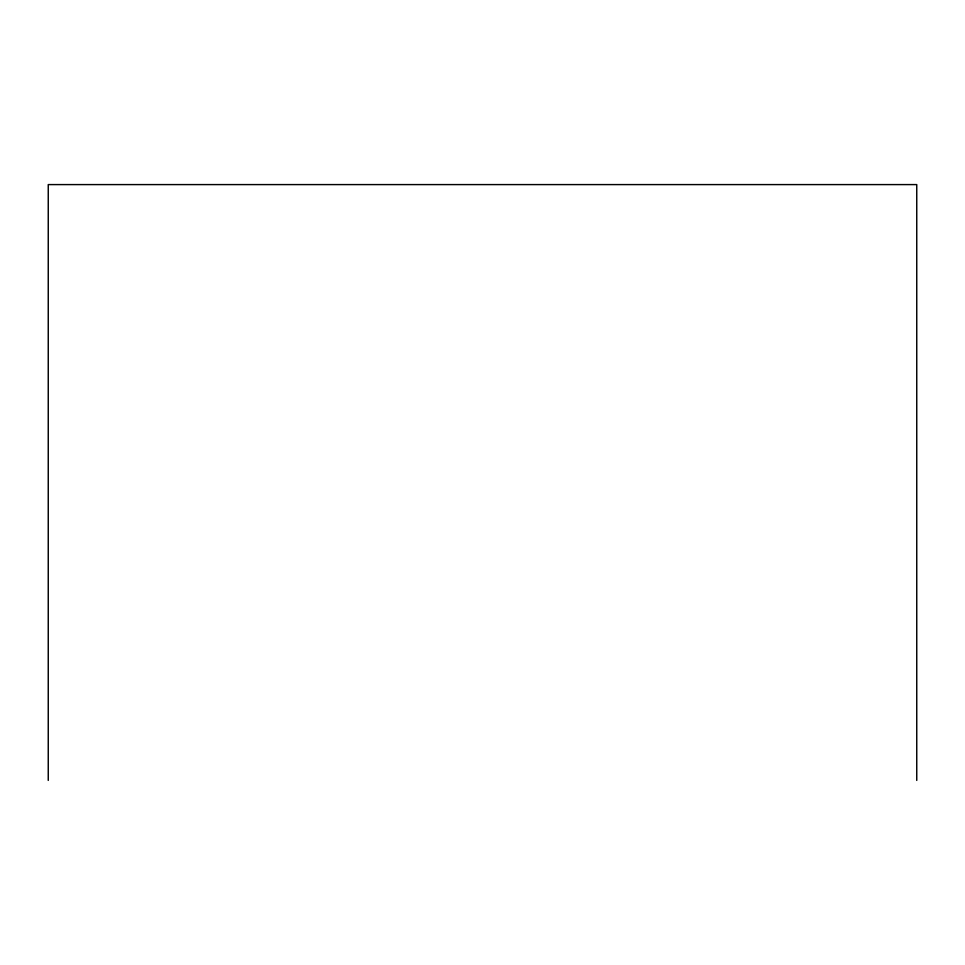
<?xml version="1.0" encoding="UTF-8"?>
<svg xmlns="http://www.w3.org/2000/svg" width="965" height="965" viewBox="0 0 965 965"><rect width="100%" height="100%" fill="white"/><g stroke="black" fill="none" stroke-linecap="round" stroke-linejoin="round"><path stroke-width="1.45" d="M916.75 780.408L916.75 184.592L48.25 184.592L48.25 780.408"/></g></svg>
